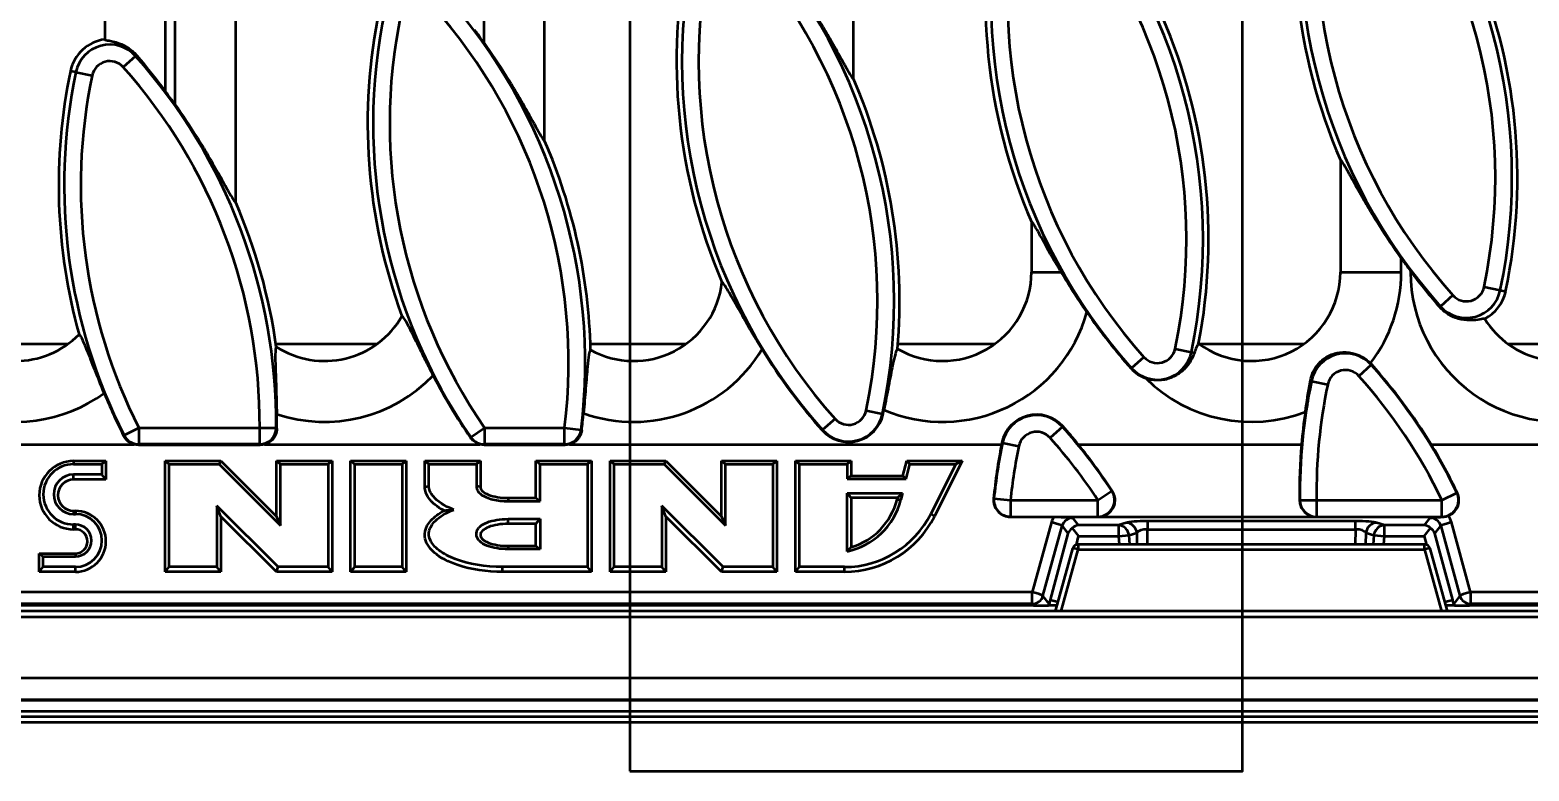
# Model space of a CAD drawing. Header units: millimetres. Extents: x 0 to 2774, y -40 to 1485.
# Drawn here: x 1106.2 to 1240.9, y 431.6 to 498.3 of the extents above; entities that cross this region are included whole.
import ezdxf

# ---------------------------------------------------------------- set-up
doc = ezdxf.new("R2010")
doc.units = ezdxf.units.MM
doc.header["$LTSCALE"] = 2.5
for name, color, linetype, lineweight in [('Detailumgrenzung (ISO)', 7, 'Continuous', 50), ('Sichtbar (ISO)', 7, 'Continuous', 50), ('Sichtbar schmal (ISO)', 7, 'Continuous', 50)]:
    doc.layers.add(name, color=color, linetype=linetype, lineweight=lineweight)

# ---------------------------------------------------------------- blocks, each defined once
blk = doc.blocks.new('2DDetail0')
at = {"layer": 'Detailumgrenzung (ISO)', "flags": 128}
blk.add_lwpolyline([(464.043, 172.653), (486.068, 172.653), (486.068, 281.458), (464.043, 281.458), (464.043, 172.653)], dxfattribs=at)

msp = doc.modelspace()

# ---------------------------------------------------------------- linework, layer by layer
at = {"layer": 'Sichtbar (ISO)'}
for p, q in [((1112.877, 514.37), (1112.877, 497.439)), ((1180.21, 493.883), (1180.21, 510.814)), ((1152.433, 488.328), (1152.433, 505.258)), ((1124.655, 482.772), (1124.655, 499.703)), ((1223.988, 486.592), (1223.988, 476.516)), ((1196.21, 481.037), (1196.21, 476.516)), ((1099.187, 461.016), (1115.527, 461.016)), ((1127.245, 461.016), (1146.615, 461.016)), ((1154.662, 461.016), (1193.524, 461.016)), ((1200.42, 461.016), (1220.484, 461.016)), ((1232.146, 461.016), (1248.074, 461.016)), ((1115.909, 460.966), (1126.862, 460.966)), ((1146.997, 460.966), (1154.28, 460.966)), ((1110.071, 459.52), (1112.988, 459.52)), ((1110.071, 459.232), (1112.624, 459.232)), ((1112.624, 458.296), (1110.071, 458.296)), ((1112.988, 459.52), (1112.624, 459.232)), ((1112.624, 459.232), (1112.624, 458.296)), ((1112.988, 457.858), (1112.624, 458.296)), ((1112.988, 459.52), (1112.988, 457.858)), ((1118.321, 449.548), (1118.321, 459.52)), ((1118.321, 459.52), (1123.321, 459.52)), ((1118.321, 459.52), (1118.685, 459.232)), ((1118.685, 449.986), (1118.685, 459.232)), ((1118.685, 459.232), (1123.171, 459.232)), ((1123.321, 459.52), (1123.171, 459.232)), ((1123.171, 459.232), (1128.685, 453.732)), ((1123.321, 459.52), (1128.321, 454.534)), ((1128.321, 454.534), (1128.321, 459.52)), ((1128.321, 459.52), (1133.321, 459.52)), ((1128.321, 459.52), (1128.685, 459.232)), ((1128.685, 453.732), (1128.685, 459.232)), ((1128.685, 459.232), (1132.957, 459.232)), ((1133.321, 459.52), (1132.957, 459.232)), ((1132.957, 459.232), (1132.957, 449.986)), ((1133.321, 459.52), (1133.321, 449.548)), ((1134.988, 449.548), (1134.988, 459.52)), ((1134.988, 459.52), (1139.988, 459.52)), ((1134.988, 459.52), (1135.352, 459.232)), ((1135.352, 449.986), (1135.352, 459.232)), ((1135.352, 459.232), (1139.624, 459.232)), ((1139.988, 459.52), (1139.624, 459.232)), ((1139.624, 459.232), (1139.624, 449.986)), ((1139.988, 459.52), (1139.988, 449.548)), ((1141.655, 457.193), (1141.655, 459.52)), ((1141.655, 459.52), (1146.655, 459.52)), ((1141.655, 459.52), (1142.019, 459.232)), ((1142.019, 457.268), (1142.019, 459.232)), ((1142.019, 459.232), (1146.291, 459.232)), ((1146.655, 459.52), (1146.291, 459.232)), ((1146.291, 459.232), (1146.291, 457.268)), ((1146.655, 459.52), (1146.655, 457.193)), ((1151.655, 456.196), (1151.655, 459.52)), ((1151.655, 459.52), (1156.655, 459.52)), ((1151.655, 459.52), (1152.019, 459.232)), ((1152.019, 455.908), (1152.019, 459.232)), ((1152.019, 459.232), (1156.291, 459.232)), ((1156.655, 459.52), (1156.291, 459.232)), ((1156.291, 459.232), (1156.291, 449.986)), ((1156.655, 459.52), (1156.655, 449.548)), ((1158.321, 449.548), (1158.321, 459.52)), ((1158.321, 459.52), (1163.321, 459.52)), ((1158.321, 459.52), (1158.685, 459.232)), ((1158.685, 449.986), (1158.685, 459.232)), ((1158.685, 459.232), (1163.171, 459.232)), ((1163.321, 459.52), (1163.171, 459.232)), ((1163.171, 459.232), (1168.685, 453.732)), ((1163.321, 459.52), (1168.321, 454.534)), ((1168.321, 454.534), (1168.321, 459.52)), ((1168.321, 459.52), (1173.321, 459.52)), ((1168.321, 459.52), (1168.685, 459.232)), ((1168.685, 453.732), (1168.685, 459.232)), ((1168.685, 459.232), (1172.957, 459.232)), ((1173.321, 459.52), (1172.957, 459.232)), ((1172.957, 459.232), (1172.957, 449.986)), ((1173.321, 459.52), (1173.321, 449.548)), ((1174.988, 449.548), (1174.988, 459.52)), ((1174.988, 459.52), (1179.988, 459.52)), ((1174.988, 459.52), (1175.352, 459.232)), ((1175.352, 449.986), (1175.352, 459.232)), ((1175.352, 459.232), (1179.624, 459.232)), ((1179.988, 459.52), (1179.624, 459.232)), ((1179.624, 459.232), (1179.624, 457.902)), ((1179.988, 459.52), (1179.988, 458.19)), ((1184.655, 458.19), (1184.988, 459.52)), ((1184.939, 457.902), (1185.272, 459.232)), ((1184.988, 459.52), (1189.988, 459.52)), ((1184.988, 459.52), (1185.272, 459.232)), ((1185.272, 459.232), (1189.399, 459.232)), ((1189.399, 459.232), (1187.163, 454.771)), ((1189.988, 459.52), (1187.488, 454.534)), ((1189.988, 459.52), (1189.399, 459.232)), ((1112.988, 457.858), (1110.071, 457.858)), ((1179.988, 458.19), (1179.624, 457.902)), ((1179.624, 457.902), (1184.939, 457.902)), ((1179.988, 458.19), (1184.655, 458.19)), ((1184.655, 458.19), (1184.939, 457.902)), ((1149.155, 456.196), (1151.655, 456.196)), ((1149.155, 455.908), (1152.019, 455.908)), ((1151.655, 456.196), (1152.019, 455.908)), ((1179.624, 451.389), (1179.624, 456.634)), ((1179.988, 456.196), (1179.624, 456.634)), ((1179.624, 456.634), (1184.621, 456.634)), ((1179.988, 456.196), (1179.988, 451.779)), ((1184.155, 456.196), (1179.988, 456.196)), ((1184.12, 456.057), (1184.155, 456.196)), ((1184.155, 456.196), (1184.621, 456.634)), ((1184.621, 456.634), (1184.473, 456.044)), ((1110.071, 455.032), (1110.238, 455.032)), ((1110.071, 454.744), (1110.238, 454.744)), ((1128.472, 449.986), (1122.957, 455.485)), ((1123.321, 454.534), (1122.957, 455.485)), ((1122.957, 455.485), (1122.957, 449.986)), ((1128.321, 449.548), (1123.321, 454.534)), ((1123.321, 454.534), (1123.321, 449.548)), ((1128.321, 454.534), (1128.685, 453.732)), ((1149.155, 454.307), (1152.019, 454.307)), ((1151.655, 453.869), (1152.019, 454.307)), ((1152.019, 454.307), (1152.019, 451.587)), ((1168.472, 449.986), (1162.957, 455.485)), ((1163.321, 454.534), (1162.957, 455.485)), ((1162.957, 455.485), (1162.957, 449.986)), ((1168.321, 449.548), (1163.321, 454.534)), ((1163.321, 454.534), (1163.321, 449.548)), ((1168.321, 454.534), (1168.685, 453.732)), ((1194.302, 454.496), (1198.212, 454.496)), ((1202.211, 454.496), (1221.825, 454.496)), ((1110.238, 453.808), (1110.071, 453.808)), ((1110.238, 453.37), (1110.071, 453.37)), ((1151.655, 453.869), (1149.155, 453.869)), ((1151.655, 451.875), (1151.655, 453.869)), ((1199.882, 453.489), (1200.45, 452.749)), ((1231.526, 452.749), (1232.094, 453.489)), ((1149.155, 451.875), (1151.655, 451.875)), ((1152.019, 451.587), (1149.155, 451.587)), ((1151.655, 451.875), (1152.019, 451.587)), ((1198.379, 446.016), (1199.933, 451.649)), ((1231.561, 452.016), (1200.415, 452.016)), ((1232.043, 451.649), (1233.597, 446.016)), ((1106.988, 449.548), (1106.988, 451.21)), ((1106.988, 451.21), (1110.238, 451.21)), ((1106.988, 451.21), (1107.352, 450.922)), ((1107.352, 449.986), (1107.352, 450.922)), ((1107.352, 450.922), (1110.238, 450.922)), ((1106.988, 449.548), (1107.352, 449.986)), ((1110.238, 449.548), (1106.988, 449.548)), ((1110.238, 449.986), (1107.352, 449.986)), ((1118.321, 449.548), (1118.685, 449.986)), ((1123.321, 449.548), (1118.321, 449.548)), ((1122.957, 449.986), (1118.685, 449.986)), ((1123.321, 449.548), (1122.957, 449.986)), ((1128.321, 449.548), (1128.472, 449.986)), ((1133.321, 449.548), (1128.321, 449.548)), ((1132.957, 449.986), (1128.472, 449.986)), ((1133.321, 449.548), (1132.957, 449.986)), ((1134.988, 449.548), (1135.352, 449.986)), ((1139.988, 449.548), (1134.988, 449.548)), ((1139.624, 449.986), (1135.352, 449.986)), ((1139.988, 449.548), (1139.624, 449.986)), ((1156.291, 449.986), (1148.655, 449.986)), ((1156.655, 449.548), (1148.655, 449.548)), ((1156.655, 449.548), (1156.291, 449.986)), ((1158.321, 449.548), (1158.685, 449.986)), ((1163.321, 449.548), (1158.321, 449.548)), ((1162.957, 449.986), (1158.685, 449.986)), ((1163.321, 449.548), (1162.957, 449.986)), ((1168.321, 449.548), (1168.472, 449.986)), ((1173.321, 449.548), (1168.321, 449.548)), ((1172.957, 449.986), (1168.472, 449.986)), ((1173.321, 449.548), (1172.957, 449.986)), ((1174.988, 449.548), (1175.352, 449.986)), ((1179.398, 449.548), (1174.988, 449.548)), ((1179.398, 449.986), (1175.352, 449.986)), ((1196.393, 446.516), (1073.604, 446.516)), ((1196.393, 446.516), (1197.734, 446.516)), ((1197.893, 446.516), (1197.734, 446.516)), ((1198.517, 446.516), (1197.893, 446.516)), ((1234.084, 446.516), (1233.459, 446.516)), ((1234.242, 446.516), (1234.084, 446.516)), ((1234.242, 446.516), (1235.583, 446.516)), ((1358.372, 446.516), (1235.583, 446.516)), ((1198.725, 446.016), (1073.838, 446.016)), ((1233.09, 446.015), (1198.886, 446.015)), ((1358.138, 446.016), (1233.251, 446.016)), ((965.988, 440.016), (1465.988, 440.016)), ((965.988, 438.016), (1465.988, 438.016)), ((965.988, 436.016), (1465.988, 436.016))]:
    msp.add_line(p, q, dxfattribs=at)
for centre, radius, start, end in [((1270.059, 506.56), 50.212, 168.215, 203.43238), ((1242.282, 501.005), 50.212, 168.215, 203.43238), ((1214.504, 495.449), 50.212, 168.215, 203.28189), ((1189.694, 485.026), 50.212, 348.215, 23.43238), ((1186.726, 489.894), 50.212, 168.215, 200.20465), ((1161.917, 479.471), 50.212, 349.21541, 23.43238), ((1113.331, 493.856), 3.612, 97.21491, 168.215), ((1106.361, 468.36), 49.775, 35.35783, 36.96405), ((1158.948, 484.338), 50.212, 168.215, 195.5297), ((1134.139, 473.915), 50.212, 355.08441, 23.43238), ((1078.583, 462.804), 49.775, 35.35783, 36.96405), ((1106.361, 468.36), 50.212, 1.31847, 23.43238), ((1078.583, 462.804), 50.212, 8.00963, 23.43238), ((1270.059, 506.56), 49.775, 215.35783, 216.96405), ((1188.21, 476.516), 8, 239.63825, 0), ((1215.988, 476.516), 8, 233.61332, 0), ((1160.433, 476.516), 8, 241.05076, 353.44556), ((1235.312, 475.509), 3.612, 297.2781, 348.215), ((1132.655, 476.516), 8, 237.07077, 330.29643), ((1242.282, 501.005), 49.775, 214.36694, 221.785), ((1243.766, 476.516), 8, 211.81441, 303.90218), ((1104.877, 476.516), 8, 223.82291, 315.3586), ((1214.504, 495.449), 49.775, 211.32338, 221.785), ((1207.534, 469.953), 3.175, 221.785, 250.76618), ((1224.442, 466.078), 3.175, 41.785, 44.96502), ((1189.694, 435.026), 49.775, 31.47535, 41.785), ((1186.726, 489.894), 49.775, 207.09671, 214.62492), ((1158.948, 484.338), 49.775, 202.07704, 206.94492), ((1078.583, 462.804), 49.775, 359.59192, 1.08239), ((1106.361, 468.36), 49.775, 352.98148, 354.75934), ((1179.757, 464.398), 3.175, 221.785, 348.215), ((1134.139, 473.915), 49.775, 348.215, 348.64114), ((1196.664, 460.522), 3.175, 41.785, 168.215), ((1270.059, 456.56), 49.775, 171.47381, 174.86459), ((1161.917, 429.471), 49.775, 39.32698, 41.785), ((1242.282, 451.005), 49.775, 168.215, 168.39735), ((1200.415, 451.516), 0.5, 90, 164.57723), ((1231.561, 451.516), 0.5, 15.42277, 90)]:
    msp.add_arc(centre, radius, start, end, dxfattribs=at)
for centre, major_axis, ratio, start_param, end_param in [((1242.282, 451.331), (0, -49.711), 0.9999784, 4.5163222, 4.6156346), ((1161.917, 429.796), (0, 49.57), 0.9999784, 5.288386, 5.3936832), ((1270.059, 456.887), (0, -49.748), 0.9999784, 4.6293024, 4.7309719), ((1189.694, 435.352), (0, 49.606), 0.9999784, 5.1555846, 5.2561266), ((1110.071, 456.445), (-3.083, 0), 0.9971943, 4.712389, 7.8539816), ((1110.071, 456.52), (-2.719, 0), 0.9971943, 4.712389, 7.8539816), ((1110.071, 456.52), (-1.781, 0), 0.9971943, 4.712389, 7.8539816), ((1110.071, 456.445), (-1.417, 0), 0.9971943, 4.712389, 7.8539816), ((1178.321, 457.577), (6.341, 0), 0.9971943, 4.9193049, 6.0382066), ((1178.321, 457.502), (5.977, 0), 0.9971943, 4.994984, 6.0382066), ((1110.238, 452.29), (2.75, 0), 0.9971943, 4.712389, 7.8539816), ((1110.238, 452.365), (2.386, 0), 0.9971943, 4.712389, 7.8539816), ((1179.398, 458.642), (-8.681, 0), 0.9971943, 1.5707963, 2.677945), ((1179.398, 458.568), (-9.045, 0), 0.9971943, 1.5707963, 2.677945), ((1110.238, 452.365), (1.447, 0), 0.9971943, 4.712389, 7.8539816), ((1110.238, 452.29), (1.083, 0), 0.9971943, 4.712389, 7.8539816), ((1200.45, 452.749), (1, 0.199), 0.8957851, 1.9867703, 2.6383522), ((1200.45, 452.749), (0.451, 0.915), 0.8957851, 0.5032405, 1.1548223), ((1231.526, 452.749), (0.451, -0.915), 0.8957851, 1.9867703, 2.6383522), ((1231.526, 452.749), (1, -0.199), 0.8957851, 0.5032405, 1.1548223)]:
    msp.add_ellipse(centre, major_axis=major_axis, ratio=ratio, start_param=start_param, end_param=end_param, dxfattribs=at)
for points, knots in [([(1174.733, 502.719), (1175.417, 501.756), (1176.113, 500.718), (1177.536, 498.459), (1178.244, 497.238), (1179.205, 495.52), (1179.612, 494.77), (1179.956, 494.195), (1180.033, 494.072), (1180.148, 493.918), (1180.188, 493.881), (1180.21, 493.883)], [3.485316, 3.485316, 3.485316, 3.485316, 3.8312275, 3.8312275, 4.2428686, 4.2428686, 4.5039478, 4.5039478, 4.5816976, 4.5816976, 4.6534636, 4.6534636, 4.6534636, 4.6534636]), ([(1112.877, 497.439), (1112.925, 497.399), (1113.056, 497.369), (1113.532, 497.277), (1113.93, 497.201), (1114.537, 496.942), (1114.728, 496.847), (1115.112, 496.603), (1115.304, 496.455), (1115.563, 496.209), (1115.654, 496.113), (1115.741, 496.01)], [0.04336489, 0.04336489, 0.04336489, 0.04336489, 0.19996601, 0.19996601, 0.39993202, 0.39993202, 0.47560066, 0.47560066, 0.55126929, 0.55126929, 0.59299387, 0.59299387, 0.59299387, 0.59299387]), ([(1146.955, 497.164), (1147.639, 496.2), (1148.335, 495.162), (1149.758, 492.903), (1150.467, 491.683), (1151.428, 489.965), (1151.834, 489.215), (1152.178, 488.639), (1152.255, 488.517), (1152.37, 488.363), (1152.411, 488.325), (1152.433, 488.328)], [3.485316, 3.485316, 3.485316, 3.485316, 3.8312275, 3.8312275, 4.2428686, 4.2428686, 4.5039478, 4.5039478, 4.5816976, 4.5816976, 4.6534636, 4.6534636, 4.6534636, 4.6534636]), ([(1115.741, 496.01), (1115.786, 495.957), (1115.83, 495.904), (1116.582, 495.006), (1117.317, 494.093), (1118.1, 493.071), (1118.227, 492.904), (1118.354, 492.735)], [0.70958265, 0.70958265, 0.70958265, 0.70958265, 0.73010989, 0.73010989, 1.0546565, 1.0546565, 1.11670002, 1.11670002, 1.11670002, 1.11670002]), ([(1119.178, 491.608), (1119.861, 490.645), (1120.557, 489.607), (1121.981, 487.348), (1122.689, 486.127), (1123.65, 484.409), (1124.056, 483.659), (1124.4, 483.084), (1124.477, 482.961), (1124.593, 482.807), (1124.633, 482.77), (1124.655, 482.772)], [3.485316, 3.485316, 3.485316, 3.485316, 3.8312275, 3.8312275, 4.2428686, 4.2428686, 4.5039478, 4.5039478, 4.5816976, 4.5816976, 4.6534636, 4.6534636, 4.6534636, 4.6534636]), ([(1229.465, 477.756), (1228.782, 478.72), (1228.086, 479.758), (1226.662, 482.017), (1225.954, 483.237), (1224.993, 484.955), (1224.587, 485.705), (1224.243, 486.281), (1224.165, 486.403), (1224.05, 486.557), (1224.01, 486.595), (1223.988, 486.592)], [3.485316, 3.485316, 3.485316, 3.485316, 3.8312275, 3.8312275, 4.2428686, 4.2428686, 4.5039478, 4.5039478, 4.5816976, 4.5816976, 4.6534636, 4.6534636, 4.6534636, 4.6534636]), ([(1198.87, 476.516), (1198.748, 476.719), (1198.627, 476.922), (1197.973, 478.037), (1197.482, 478.923), (1196.879, 480.01), (1196.677, 480.373), (1196.44, 480.766), (1196.371, 480.872), (1196.268, 481.006), (1196.232, 481.039), (1196.21, 481.037)], [1.25122174, 1.25122174, 1.25122174, 1.25122174, 1.32007666, 1.32007666, 1.63136927, 1.63136927, 1.78495243, 1.78495243, 1.86174401, 1.86174401, 1.93251551, 1.93251551, 1.93251551, 1.93251551]), ([(1232.915, 473.367), (1232.495, 473.852), (1232.084, 474.345), (1231.234, 475.396), (1230.801, 475.952), (1230.375, 476.516)], [-0.40773775, -0.40773775, -0.40773775, -0.40773775, -0.21201726, -0.21201726, 0, 0, 0, 0]), ([(1171.984, 469.573), (1171.599, 470.205), (1171.222, 470.838), (1170.505, 472.062), (1170.165, 472.656), (1169.495, 473.837), (1169.187, 474.386), (1168.798, 475.052), (1168.66, 475.278), (1168.474, 475.54), (1168.414, 475.605), (1168.38, 475.602)], [-0.84942573, -0.84942573, -0.84942573, -0.84942573, -0.65876792, -0.65876792, -0.46793444, -0.46793444, -0.24658593, -0.24658593, -0.10846211, -0.10846211, 0, 0, 0, 0]), ([(1236.968, 472.298), (1236.896, 472.316), (1236.75, 472.293), (1236.292, 472.219), (1235.988, 472.173), (1235.296, 472.173), (1234.936, 472.212), (1234.212, 472.422), (1233.856, 472.583), (1233.302, 472.973), (1233.097, 473.157), (1232.915, 473.367)], [-0.80285678, -0.80285678, -0.80285678, -0.80285678, -0.65849774, -0.65849774, -0.51041371, -0.51041371, -0.37627405, -0.37627405, -0.24873873, -0.24873873, -0.16363193, -0.16363193, -0.16363193, -0.16363193]), ([(1142.415, 467.221), (1142.208, 467.625), (1142.003, 468.029), (1141.605, 468.823), (1141.412, 469.211), (1140.911, 470.223), (1140.621, 470.816), (1140.176, 471.692), (1140.004, 472.017), (1139.747, 472.435), (1139.657, 472.544), (1139.604, 472.551)], [-0.85799491, -0.85799491, -0.85799491, -0.85799491, -0.72226203, -0.72226203, -0.58615442, -0.58615442, -0.35152236, -0.35152236, -0.16586907, -0.16586907, 0, 0, 0, 0]), ([(1112.823, 465.63), (1112.54, 466.328), (1112.263, 467.023), (1111.75, 468.323), (1111.515, 468.923), (1111.129, 469.872), (1110.972, 470.24), (1110.723, 470.739), (1110.631, 470.876), (1110.569, 470.894)], [-0.83700415, -0.83700415, -0.83700415, -0.83700415, -0.61127427, -0.61127427, -0.38608842, -0.38608842, -0.1877107, -0.1877107, 0, 0, 0, 0]), ([(1128.306, 469.801), (1128.282, 469.784), (1128.263, 469.735), (1128.234, 469.576), (1128.224, 469.467), (1128.206, 469.06), (1128.21, 468.688), (1128.235, 467.666), (1128.262, 466.935), (1128.312, 465.361), (1128.334, 464.556), (1128.349, 463.745)], [-0.89673369, -0.89673369, -0.89673369, -0.89673369, -0.80012747, -0.80012747, -0.70341767, -0.70341767, -0.50848125, -0.50848125, -0.24335589, -0.24335589, 0, 0, 0, 0]), ([(1156.56, 469.515), (1156.507, 469.48), (1156.458, 469.323), (1156.367, 468.789), (1156.326, 468.419), (1156.232, 467.422), (1156.179, 466.758), (1156.062, 465.329), (1155.998, 464.574), (1155.928, 463.813)], [-0.83915151, -0.83915151, -0.83915151, -0.83915151, -0.6515259, -0.6515259, -0.46384549, -0.46384549, -0.22918293, -0.22918293, 0, 0, 0, 0]), ([(1184.167, 469.613), (1184.109, 469.58), (1184.042, 469.429), (1183.893, 468.907), (1183.811, 468.544), (1183.611, 467.576), (1183.491, 466.943), (1183.228, 465.573), (1183.086, 464.845), (1182.939, 464.112)], [-0.83106187, -0.83106187, -0.83106187, -0.83106187, -0.64143493, -0.64143493, -0.45191856, -0.45191856, -0.22425246, -0.22425246, 0, 0, 0, 0]), ([(1210.854, 469.261), (1210.774, 469.03), (1210.664, 468.77), (1210.334, 468.216), (1210.112, 467.927), (1209.552, 467.419), (1209.237, 467.208), (1208.51, 466.893), (1208.115, 466.798), (1207.294, 466.76), (1206.88, 466.819), (1206.488, 466.956)], [-0.63329191, -0.63329191, -0.63329191, -0.63329191, -0.50508909, -0.50508909, -0.37047539, -0.37047539, -0.24771256, -0.24771256, -0.12447132, -0.12447132, 0, 0, 0, 0]), ([(1211.242, 470.075), (1211.19, 470.053), (1211.121, 469.942), (1210.983, 469.62), (1210.921, 469.455), (1210.854, 469.261)], [-0.55428354, -0.55428354, -0.55428354, -0.55428354, -0.39044752, -0.39044752, -0.28104472, -0.28104472, -0.28104472, -0.28104472]), ([(1221.288, 466.736), (1221.335, 466.999), (1221.413, 467.256), (1221.651, 467.786), (1221.826, 468.059), (1222.242, 468.519), (1222.462, 468.701), (1223.03, 469.046), (1223.365, 469.169), (1224.032, 469.306), (1224.399, 469.322), (1225.121, 469.225), (1225.462, 469.123), (1226.118, 468.803), (1226.423, 468.587), (1226.688, 468.321)], [-0.73449224, -0.73449224, -0.73449224, -0.73449224, -0.64825933, -0.64825933, -0.54719099, -0.54719099, -0.45836789, -0.45836789, -0.34416788, -0.34416788, -0.22323963, -0.22323963, -0.11271309, -0.11271309, 0, 0, 0, 0]), ([(1220.835, 463.94), (1220.969, 464.839), (1221.114, 465.729), (1221.27, 466.629), (1221.279, 466.683), (1221.288, 466.736)], [-0.52212681, -0.52212681, -0.52212681, -0.52212681, -0.25051168, -0.25051168, -0.23341068, -0.23341068, -0.23341068, -0.23341068]), ([(1128.357, 462.45), (1128.356, 462.254), (1128.316, 462.06), (1128.165, 461.701), (1128.055, 461.538), (1127.78, 461.264), (1127.617, 461.155), (1127.375, 461.055), (1127.311, 461.033), (1127.245, 461.016)], [0, 0, 0, 0, 0.05874058, 0.05874058, 0.11706314, 0.11706314, 0.17525355, 0.17525355, 0.19571691, 0.19571691, 0.19571691, 0.19571691]), ([(1115.527, 461.016), (1115.464, 461.032), (1115.401, 461.053), (1115.176, 461.146), (1115.026, 461.242), (1114.765, 461.482), (1114.657, 461.625), (1114.577, 461.783)], [0.0387319, 0.0387319, 0.0387319, 0.0387319, 0.0585051, 0.0585051, 0.11170505, 0.11170505, 0.16494078, 0.16494078, 0.16494078, 0.16494078]), ([(1146.615, 461.016), (1146.552, 461.032), (1146.489, 461.053), (1146.295, 461.133), (1146.171, 461.206), (1145.947, 461.387), (1145.849, 461.493), (1145.767, 461.611)], [0.03872052, 0.03872052, 0.03872052, 0.03872052, 0.05846766, 0.05846766, 0.1016079, 0.1016079, 0.14477068, 0.14477068, 0.14477068, 0.14477068]), ([(1155.763, 462.278), (1155.739, 462.084), (1155.678, 461.896), (1155.486, 461.557), (1155.359, 461.407), (1155.075, 461.184), (1154.928, 461.103), (1154.735, 461.036), (1154.699, 461.025), (1154.662, 461.016)], [0, 0, 0, 0, 0.05865982, 0.05865982, 0.11697162, 0.11697162, 0.16700372, 0.16700372, 0.17835788, 0.17835788, 0.17835788, 0.17835788]), ([(1143.394, 455.065), (1142.783, 455.389), (1141.928, 456.076), (1141.655, 456.846), (1141.655, 457.193)], [-0.6949133, -0.6949133, -0.6949133, -0.6949133, -0.31294895, 0, 0, 0, 0]), ([(1144.254, 455.141), (1143.427, 455.474), (1142.795, 455.891), (1142.144, 456.642), (1142.019, 456.961), (1142.019, 457.268)], [-0.83453052, -0.83453052, -0.83453052, -0.83453052, -0.3674751, -0.3674751, 0, 0, 0, 0]), ([(1146.291, 457.268), (1146.291, 457.147), (1146.321, 457.027), (1146.406, 456.852), (1146.448, 456.787), (1146.666, 456.523), (1146.903, 456.374), (1147.368, 456.175), (1147.569, 456.111), (1147.992, 456.01), (1148.211, 455.973), (1148.672, 455.921), (1148.913, 455.908), (1149.155, 455.908)], [-3.1415927, -3.1415927, -3.1415927, -3.1415927, -2.9511233, -2.9511233, -2.8253065, -2.8253065, -2.3895705, -2.3895705, -2.1100262, -2.1100262, -1.8447282, -1.8447282, -1.5707963, -1.5707963, -1.5707963, -1.5707963]), ([(1146.655, 457.193), (1146.655, 457.128), (1146.687, 456.997), (1146.878, 456.746), (1147.525, 456.358), (1148.5, 456.196), (1149.155, 456.196)], [-3.1415927, -3.1415927, -3.1415927, -3.1415927, -2.9452431, -2.7488936, -2.3561945, -1.5707963, -1.5707963, -1.5707963, -1.5707963]), ([(1192.804, 456.133), (1192.792, 456.01), (1192.795, 455.886), (1192.833, 455.642), (1192.867, 455.523), (1192.991, 455.23), (1193.102, 455.067), (1193.381, 454.792), (1193.546, 454.683), (1193.91, 454.534), (1194.105, 454.496), (1194.302, 454.496)], [-0.25100337, -0.25100337, -0.25100337, -0.25100337, -0.21381661, -0.21381661, -0.17663141, -0.17663141, -0.11802188, -0.11802188, -0.05911247, -0.05911247, 0, 0, 0, 0]), ([(1202.211, 454.496), (1202.361, 454.496), (1202.511, 454.518), (1202.799, 454.605), (1202.936, 454.669), (1203.223, 454.86), (1203.363, 454.998), (1203.58, 455.319), (1203.656, 455.497), (1203.736, 455.875), (1203.738, 456.069), (1203.667, 456.45), (1203.594, 456.632), (1203.488, 456.796)], [-0.32321863, -0.32321863, -0.32321863, -0.32321863, -0.27807261, -0.27807261, -0.23300839, -0.23300839, -0.17451533, -0.17451533, -0.11656775, -0.11656775, -0.05858521, -0.05858521, 0, 0, 0, 0]), ([(1220.321, 455.963), (1220.325, 455.772), (1220.365, 455.584), (1220.516, 455.229), (1220.627, 455.066), (1220.905, 454.792), (1221.07, 454.683), (1221.433, 454.534), (1221.628, 454.496), (1221.825, 454.496)], [-0.23381014, -0.23381014, -0.23381014, -0.23381014, -0.17643693, -0.17643693, -0.11783977, -0.11783977, -0.05900358, -0.05900358, 0, 0, 0, 0]), ([(1233.697, 454.601), (1233.736, 454.616), (1233.774, 454.633), (1233.987, 454.738), (1234.144, 454.857), (1234.403, 455.147), (1234.502, 455.315), (1234.631, 455.68), (1234.659, 455.873), (1234.639, 456.259), (1234.591, 456.449), (1234.507, 456.625)], [-0.24584946, -0.24584946, -0.24584946, -0.24584946, -0.23339439, -0.23339439, -0.17469118, -0.17469118, -0.11649204, -0.11649204, -0.05841274, -0.05841274, 0, 0, 0, 0]), ([(1148.655, 449.548), (1147.233, 449.548), (1144.752, 449.919), (1142.311, 451.207), (1141.516, 452.54), (1141.778, 453.728), (1142.499, 454.519), (1143.149, 454.932), (1143.394, 455.065)], [-1.5707963, -1.5707963, -1.5707963, -1.5707963, -0.9616923, -0.5048643, -0.0480363, 0.2565157, 0.5610677, 0.7203944, 0.7203944, 0.7203944, 0.7203944]), ([(1148.655, 449.986), (1147.12, 449.986), (1144.826, 450.373), (1142.819, 451.452), (1142.04, 452.386), (1141.95, 453.232), (1142.529, 454.224), (1143.555, 454.859), (1144.254, 455.141)], [-1.5707963, -1.5707963, -1.5707963, -1.5707963, -0.8961506, -0.5588278, -0.2215049, 0.115818, 0.4531408, 0.8656197, 0.8656197, 0.8656197, 0.8656197]), ([(1143.394, 455.065), (1143.524, 455.078), (1143.659, 455.091), (1143.945, 455.116), (1144.097, 455.129), (1144.254, 455.141)], [0, 0, 0, 0, 0.06415284, 0.06415284, 0.13197923, 0.13197923, 0.13197923, 0.13197923]), ([(1149.155, 451.587), (1148.462, 451.587), (1147.435, 451.752), (1146.599, 452.229), (1146.248, 452.739), (1146.316, 453.271), (1146.654, 453.694), (1147.435, 454.141), (1148.462, 454.307), (1149.155, 454.307)], [-1.5707963, -1.5707963, -1.5707963, -1.5707963, -0.7853982, -0.3926991, -0.0981748, 0.1963495, 0.3926991, 0.7853982, 1.5707963, 1.5707963, 1.5707963, 1.5707963]), ([(1198.212, 454.496), (1198.373, 454.496), (1198.552, 454.493), (1198.99, 454.479), (1199.202, 454.467), (1199.577, 454.441), (1199.757, 454.426), (1199.937, 454.41), (1199.938, 454.41), (1199.94, 454.41)], [0, 0, 0, 0, 0.04816986, 0.04816986, 0.10900106, 0.10900106, 0.17738465, 0.17738465, 0.177978, 0.177978, 0.177978, 0.177978]), ([(1232.036, 454.41), (1232.038, 454.41), (1232.039, 454.41), (1232.219, 454.426), (1232.4, 454.441), (1232.756, 454.466), (1232.943, 454.477), (1233.157, 454.485)], [-0.00065489, -0.00065489, -0.00065489, -0.00065489, 0, 0, 0.07547712, 0.07547712, 0.13575067, 0.13575067, 0.13575067, 0.13575067]), ([(1233.157, 454.485), (1233.25, 454.488), (1233.344, 454.5), (1233.527, 454.541), (1233.613, 454.568), (1233.697, 454.601)], [0, 0, 0, 0, 0.030247031, 0.030247031, 0.057574608, 0.057574608, 0.057574608, 0.057574608]), ([(1149.155, 453.869), (1148.5, 453.869), (1147.525, 453.707), (1146.878, 453.319), (1146.663, 453.036), (1146.631, 452.773), (1146.831, 452.453), (1147.525, 452.037), (1148.5, 451.875), (1149.155, 451.875)], [-1.5707963, -1.5707963, -1.5707963, -1.5707963, -0.7853982, -0.3926991, -0.1963495, 0.0981748, 0.3926991, 0.7853982, 1.5707963, 1.5707963, 1.5707963, 1.5707963])]:
    msp.add_open_spline(points, degree=3, knots=knots, dxfattribs=at)
for points, degree in [([(1201.195, 472.907), (1200.304, 474.211), (1199.505, 475.457), (1198.87, 476.516)], 3), ([(1230.375, 476.516), (1230.346, 476.554), (1230.317, 476.592), (1230.289, 476.63)], 3), ([(1115.909, 460.966), (1115.78, 460.966), (1115.652, 460.983), (1115.527, 461.016)], 3), ([(1127.245, 461.016), (1127.121, 460.983), (1126.992, 460.966), (1126.862, 460.966)], 3), ([(1146.997, 460.966), (1146.868, 460.966), (1146.739, 460.983), (1146.615, 461.016)], 3), ([(1154.662, 461.016), (1154.537, 460.983), (1154.409, 460.966), (1154.28, 460.966)], 3), ([(1179.988, 451.779), (1179.813, 451.582), (1179.624, 451.389)], 2), ([(1198.886, 446.015), (1198.833, 446.015), (1198.778, 446.016), (1198.725, 446.016)], 3), ([(1233.251, 446.016), (1233.198, 446.016), (1233.143, 446.015), (1233.09, 446.015)], 3)]:
    msp.add_open_spline(points, degree=degree, dxfattribs=at)
at = {"layer": 'Sichtbar schmal (ISO)'}
for p, q in [((1146.955, 509.963), (1146.955, 497.164)), ((1118.354, 492.735), (1118.354, 505.534)), ((1119.178, 504.408), (1119.178, 491.608)), ((1115.657, 495.934), (1114.543, 494.939)), ((1115.657, 495.934), (1115.741, 496.01)), ((1110.277, 494.493), (1109.794, 494.593)), ((1110.277, 494.493), (1111.739, 494.188)), ((1229.465, 476.516), (1229.465, 477.756)), ((1196.21, 476.516), (1198.87, 476.516)), ((1223.988, 476.516), (1229.465, 476.516)), ((1230.289, 476.63), (1230.289, 476.516)), ((1230.375, 476.516), (1230.289, 476.516)), ((1236.903, 475.177), (1238.366, 474.872)), ((1238.366, 474.872), (1238.848, 474.771)), ((1232.986, 473.43), (1232.915, 473.367)), ((1234.1, 474.426), (1232.986, 473.43)), ((1109.564, 470.033), (1100.189, 470.033)), ((1137.342, 470.033), (1128.273, 470.033)), ((1165.12, 470.033), (1156.546, 470.033)), ((1192.898, 470.033), (1184.201, 470.033)), ((1209.126, 469.621), (1210.588, 469.316)), ((1210.588, 469.316), (1210.854, 469.261)), ((1220.676, 470.033), (1211.301, 470.033)), ((1248.253, 470.033), (1239.078, 470.033)), ((1205.208, 467.875), (1205.167, 467.838)), ((1206.322, 468.87), (1205.208, 467.875)), ((1226.768, 468.157), (1225.654, 467.161)), ((1226.768, 468.157), (1226.809, 468.193)), ((1221.388, 466.715), (1221.288, 466.736)), ((1221.388, 466.715), (1222.851, 466.41)), ((1181.348, 464.066), (1182.811, 463.761)), ((1182.811, 463.761), (1182.865, 463.749)), ((1114.61, 461.839), (1115.943, 462.516)), ((1115.943, 462.516), (1115.943, 461.021)), ((1115.943, 462.516), (1126.808, 462.516)), ((1126.808, 461.021), (1126.808, 462.516)), ((1126.808, 462.516), (1128.302, 462.507)), ((1145.795, 461.667), (1147.025, 462.516)), ((1147.025, 462.516), (1147.025, 461.021)), ((1147.025, 462.516), (1154.231, 462.516)), ((1154.231, 461.021), (1154.231, 462.516)), ((1154.231, 462.516), (1155.714, 462.334)), ((1178.545, 463.315), (1177.43, 462.319)), ((1198.99, 462.601), (1197.876, 461.605)), ((1198.99, 462.601), (1199.031, 462.638)), ((1126.808, 461.021), (1115.943, 461.021)), ((1154.231, 461.021), (1147.025, 461.021)), ((1177.43, 462.319), (1177.389, 462.282)), ((1193.61, 461.159), (1193.556, 461.171)), ((1193.61, 461.159), (1195.073, 460.854)), ((1110.071, 459.52), (1110.071, 459.232)), ((1110.071, 457.858), (1110.071, 458.296)), ((1141.655, 457.193), (1142.019, 457.268)), ((1146.655, 457.193), (1146.291, 457.268)), ((1149.155, 456.196), (1149.155, 455.908)), ((1184.12, 456.057), (1184.473, 456.044)), ((1192.83, 456.157), (1194.316, 456.002)), ((1194.316, 456.002), (1202.188, 456.002)), ((1194.316, 456.002), (1194.316, 454.508)), ((1202.188, 456.002), (1203.436, 456.825)), ((1202.188, 454.508), (1202.188, 456.002)), ((1220.343, 455.985), (1221.837, 456.002)), ((1221.837, 456.002), (1233.119, 456.002)), ((1221.837, 456.002), (1221.837, 454.508)), ((1233.119, 456.002), (1234.465, 456.652)), ((1233.119, 454.508), (1233.119, 456.002)), ((1110.071, 455.032), (1110.071, 454.744)), ((1110.238, 455.032), (1110.238, 454.744)), ((1149.155, 453.869), (1149.155, 454.307)), ((1187.488, 454.534), (1187.163, 454.771)), ((1194.316, 454.508), (1202.188, 454.508)), ((1200.45, 453.745), (1199.94, 454.41)), ((1221.837, 454.508), (1233.119, 454.508)), ((1232.036, 454.41), (1231.526, 453.745)), ((1110.071, 453.37), (1110.071, 453.808)), ((1110.238, 453.37), (1110.238, 453.808)), ((1198.008, 454.014), (1196.282, 447.732)), ((1197.244, 447.399), (1198.97, 453.681)), ((1199.487, 453.007), (1197.889, 447.04)), ((1198.97, 453.681), (1199.487, 453.007)), ((1204.021, 453.745), (1200.45, 453.745)), ((1204.716, 453.971), (1204.021, 453.745)), ((1204.021, 453.745), (1204.021, 452.749)), ((1204.981, 452.833), (1205.676, 453.059)), ((1205.676, 453.059), (1205.69, 452.016)), ((1206.63, 454.105), (1206.63, 453.368)), ((1225.346, 454.105), (1206.63, 454.105)), ((1206.63, 453.368), (1225.346, 453.368)), ((1206.648, 452.016), (1206.63, 453.368)), ((1225.346, 453.368), (1225.328, 452.016)), ((1225.346, 453.368), (1225.346, 454.105)), ((1226.286, 452.016), (1226.3, 453.059)), ((1226.3, 453.059), (1226.995, 452.833)), ((1227.956, 453.745), (1227.26, 453.971)), ((1231.526, 453.745), (1227.956, 453.745)), ((1227.956, 452.749), (1227.956, 453.745)), ((1232.489, 453.007), (1233.006, 453.681)), ((1234.088, 447.04), (1232.489, 453.007)), ((1233.006, 453.681), (1234.732, 447.399)), ((1235.694, 447.732), (1233.968, 454.014)), ((1149.155, 451.875), (1149.155, 451.587)), ((1198.886, 446.015), (1200.415, 451.559)), ((1200.245, 451.986), (1200.45, 452.749)), ((1200.415, 452.016), (1200.415, 451.559)), ((1200.415, 451.559), (1231.561, 451.559)), ((1200.45, 452.749), (1204.021, 452.749)), ((1204.021, 452.749), (1204.981, 452.833)), ((1204.021, 452.749), (1204.085, 452.016)), ((1205.052, 452.016), (1204.981, 452.833)), ((1226.995, 452.833), (1226.924, 452.016)), ((1226.995, 452.833), (1227.956, 452.749)), ((1227.891, 452.016), (1227.956, 452.749)), ((1227.956, 452.749), (1231.526, 452.749)), ((1231.526, 452.749), (1231.731, 451.986)), ((1231.561, 451.559), (1231.561, 452.016)), ((1231.561, 451.559), (1233.09, 446.015)), ((1110.238, 451.21), (1110.238, 450.922)), ((1110.238, 449.548), (1110.238, 449.986)), ((1148.655, 449.548), (1148.655, 449.986)), ((1179.398, 449.548), (1179.398, 449.986)), ((1196.282, 447.732), (1072.51, 447.732)), ((1196.282, 446.661), (1196.282, 447.732)), ((1250.326, 447.732), (1235.694, 447.732)), ((1235.694, 447.732), (1235.694, 446.661)), ((1196.282, 446.661), (1042.194, 446.661)), ((1196.282, 446.661), (1196.393, 446.516)), ((1197.795, 446.681), (1197.244, 447.399)), ((1197.889, 447.04), (1198.609, 446.847)), ((1233.368, 446.847), (1234.088, 447.04)), ((1234.732, 447.399), (1234.181, 446.681)), ((1235.583, 446.516), (1235.694, 446.661)), ((1389.782, 446.661), (1235.694, 446.661)), ((965.988, 445.516), (1465.988, 445.516)), ((1465.988, 438.041), (965.988, 438.041)), ((965.988, 437.016), (1465.988, 437.016)), ((1465.988, 436.516), (965.988, 436.516))]:
    msp.add_line(p, q, dxfattribs=at)
for centre, radius, start, end in [((1189.694, 485.026), 49.72, 348.215, 41.785), ((1270.059, 506.56), 49.72, 168.215, 221.785), ((1270.059, 506.56), 48.226, 168.215, 221.785), ((1189.694, 485.026), 48.226, 348.215, 41.785), ((1161.917, 479.471), 49.72, 348.215, 41.785), ((1242.282, 501.005), 49.72, 168.215, 221.785), ((1161.917, 479.471), 48.226, 348.215, 41.785), ((1242.282, 501.005), 48.226, 168.215, 221.785), ((1134.139, 473.915), 49.72, 348.215, 41.785), ((1214.504, 495.449), 49.72, 168.215, 221.785), ((1134.139, 473.915), 48.226, 348.215, 41.785), ((1214.504, 495.449), 48.226, 168.215, 221.785), ((1106.361, 468.36), 49.72, 353.03947, 41.785), ((1106.361, 468.36), 48.226, 353.03947, 41.785), ((1186.726, 489.894), 49.72, 168.215, 214.59052), ((1186.726, 489.894), 48.226, 168.215, 214.59052), ((1113.331, 493.856), 3.12, 41.785, 168.215), ((1113.331, 493.856), 1.626, 41.785, 168.215), ((1078.583, 462.804), 48.226, 359.65702, 41.785), ((1078.583, 462.804), 49.72, 359.65702, 41.785), ((1158.948, 484.338), 49.72, 168.215, 206.90471), ((1158.948, 484.338), 48.226, 168.215, 206.90471), ((1215.988, 476.516), 13.477, 322.55524, 0), ((1243.766, 476.516), 13.477, 180, 288.71035), ((1235.312, 475.509), 3.12, 221.785, 348.215), ((1235.312, 475.509), 1.626, 221.785, 348.215), ((1188.21, 476.516), 13.477, 246.97504, 344.47003), ((1160.433, 476.516), 13.477, 250.47428, 328.99217), ((1207.534, 469.953), 3.12, 221.785, 348.215), ((1207.534, 469.953), 1.626, 221.785, 348.215), ((1224.442, 466.078), 3.12, 41.785, 168.215), ((1189.694, 435.026), 49.72, 25.78255, 41.785), ((1132.655, 476.516), 13.477, 251.3703, 316.3997), ((1215.988, 476.516), 13.477, 225.18149, 291.07617), ((1270.059, 456.56), 49.72, 168.215, 180.66265), ((1270.059, 456.56), 48.226, 168.215, 180.66265), ((1224.442, 466.078), 1.626, 41.785, 168.215), ((1189.694, 435.026), 48.226, 25.78255, 41.785), ((1104.877, 476.516), 13.477, 249.39527, 306.12752), ((1179.757, 464.398), 3.12, 221.785, 348.215), ((1179.757, 464.398), 1.626, 221.785, 348.215), ((1196.664, 460.522), 3.12, 41.785, 168.215), ((1161.917, 429.471), 49.72, 33.37774, 41.785), ((1242.282, 451.005), 49.72, 168.215, 174.0515), ((1196.664, 460.522), 1.626, 41.785, 168.215), ((1161.917, 429.471), 48.226, 33.37774, 41.785), ((1242.282, 451.005), 48.226, 168.215, 174.0515)]:
    msp.add_arc(centre, radius, start, end, dxfattribs=at)
for centre, major_axis, ratio, start_param, end_param in [((1126.808, 462.516), (1.064, 1.057), 0.992477, 3.9337594, 5.4910186), ((1115.943, 462.516), (-1.278, 0.785), 0.9947716, 1.0225206, 2.119072), ((1147.025, 462.516), (-1.328, 0.697), 0.995153, 1.0892546, 2.0523381), ((1154.231, 462.516), (1.123, 0.994), 0.9932422, 3.9910969, 5.433681), ((1194.316, 456.002), (-1.004, 1.114), 0.9915686, 0.7377003, 2.4038923), ((1202.188, 456.002), (0.711, 1.321), 0.9834069, 3.6427333, 5.7820446), ((1221.837, 456.002), (-1.067, 1.055), 0.9925181, 0.7949354, 2.3466572), ((1233.119, 456.002), (0.797, 1.271), 0.9867228, 3.7080308, 5.7167472), ((1199.942, 453.486), (-1.998, 0.165), 0.9949797, 5.8350297, 6.0981343), ((1199.942, 453.411), (-0.941, 0.361), 0.9888886, 5.0761179, 6.3792815), ((1232.034, 453.411), (0.941, 0.361), 0.9888886, 6.1870891, 7.4902527), ((1232.034, 453.486), (1.998, 0.165), 0.9949797, 0.185051, 0.5106805), ((1198.008, 453.939), (0.964, -0.265), 0.0721967, 0.0874954, 1.5906297), ((1204.021, 452.749), (-0.309, 0.951), 0.9621143, 4.4941073, 5.9578083), ((1206.639, 453.919), (-2, 0.001), 0.0927396, 4.7170748, 6.0052741), ((1204.716, 452.975), (-0.309, 0.951), 0.9621143, 4.4941073, 5.9578083), ((1206.639, 452.923), (1, -0.02), 0.4439064, 1.589181, 2.8773802), ((1225.337, 453.919), (-2, -0.001), 0.0927396, 3.4195039, 4.7077031), ((1225.337, 452.923), (1, 0.02), 0.4439064, 0.2642125, 1.5524117), ((1227.26, 452.975), (0.309, 0.951), 0.9621143, 0.325377, 1.789078), ((1227.956, 452.749), (0.309, 0.951), 0.9621143, 0.325377, 1.789078), ((1233.968, 453.939), (-0.964, -0.265), 0.0721967, 4.6925556, 6.1956899), ((1200.415, 451.516), (-0.482, 0.133), 0.0840398, 4.7355692, 6.2831853), ((1231.561, 451.516), (0.482, 0.133), 0.0840398, 0, 1.5476161), ((1196.282, 447.657), (0.964, -0.265), 0.0721967, 0.0874954, 1.5906297), ((1235.694, 447.657), (-0.964, -0.265), 0.0721967, 4.6925556, 6.1956899), ((1196.282, 447.657), (-0.793, -0.609), 0.9939744, 0.9192145, 2.2223781), ((1196.833, 446.939), (0.793, 0.609), 0.9939744, 5.1869422, 5.3639708), ((1198.07, 447.04), (-0.54, -1.999), 0.0844639, 4.7351915, 4.9155578), ((1233.906, 447.04), (0.54, -1.999), 0.0844639, 1.3676275, 1.5479938), ((1235.143, 446.939), (-0.793, 0.609), 0.9939744, 0.9192145, 1.0962431), ((1235.694, 447.657), (-0.793, 0.609), 0.9939744, 0.9192145, 2.2223781)]:
    msp.add_ellipse(centre, major_axis=major_axis, ratio=ratio, start_param=start_param, end_param=end_param, dxfattribs=at)
for points in [[(1128.357, 462.45), (1128.339, 462.469), (1128.321, 462.488), (1128.302, 462.507)], [(1114.61, 461.839), (1114.599, 461.821), (1114.588, 461.802), (1114.577, 461.783)], [(1115.909, 460.966), (1115.92, 460.985), (1115.932, 461.003), (1115.943, 461.021)], [(1126.808, 461.021), (1126.826, 461.003), (1126.844, 460.985), (1126.862, 460.966)], [(1145.795, 461.667), (1145.786, 461.649), (1145.776, 461.63), (1145.767, 461.611)], [(1146.997, 460.966), (1147.006, 460.985), (1147.016, 461.003), (1147.025, 461.021)], [(1154.231, 461.021), (1154.247, 461.003), (1154.264, 460.985), (1154.28, 460.966)], [(1155.763, 462.278), (1155.747, 462.297), (1155.731, 462.316), (1155.714, 462.334)], [(1192.83, 456.157), (1192.821, 456.149), (1192.812, 456.141), (1192.804, 456.133)], [(1203.488, 456.796), (1203.47, 456.805), (1203.453, 456.815), (1203.436, 456.825)], [(1220.343, 455.985), (1220.336, 455.978), (1220.329, 455.97), (1220.321, 455.963)], [(1234.507, 456.625), (1234.493, 456.634), (1234.479, 456.643), (1234.465, 456.652)], [(1194.302, 454.496), (1194.307, 454.5), (1194.311, 454.504), (1194.316, 454.508)], [(1202.188, 454.508), (1202.196, 454.504), (1202.203, 454.5), (1202.211, 454.496)], [(1221.825, 454.496), (1221.829, 454.5), (1221.833, 454.504), (1221.837, 454.508)], [(1233.119, 454.508), (1233.126, 454.504), (1233.132, 454.5), (1233.139, 454.496)], [(1233.139, 454.496), (1233.145, 454.492), (1233.151, 454.488), (1233.157, 454.485)]]:
    msp.add_open_spline(points, degree=3, dxfattribs=at)
for points, knots in [([(1197.893, 446.516), (1197.857, 446.553), (1197.831, 446.586), (1197.802, 446.639), (1197.796, 446.661), (1197.795, 446.681)], [-0.090294427, -0.090294427, -0.090294427, -0.090294427, -0.038466512, -0.038466512, 0, 0, 0, 0]), ([(1234.181, 446.681), (1234.18, 446.64), (1234.155, 446.595), (1234.101, 446.534), (1234.093, 446.525), (1234.084, 446.516)], [-0.264268874, -0.264268874, -0.264268874, -0.264268874, -0.187345084, -0.187345084, -0.173974447, -0.173974447, -0.173974447, -0.173974447])]:
    msp.add_open_spline(points, degree=3, knots=knots, dxfattribs=at)

# ---------------------------------------------------------------- block references
at = {"layer": 'Detailumgrenzung (ISO)', "xscale": 2.5, "yscale": 2.5, "zscale": 2.5}
msp.add_blockref('2DDetail0', (0, 0), dxfattribs=at)

doc.saveas('drawing.dxf')
